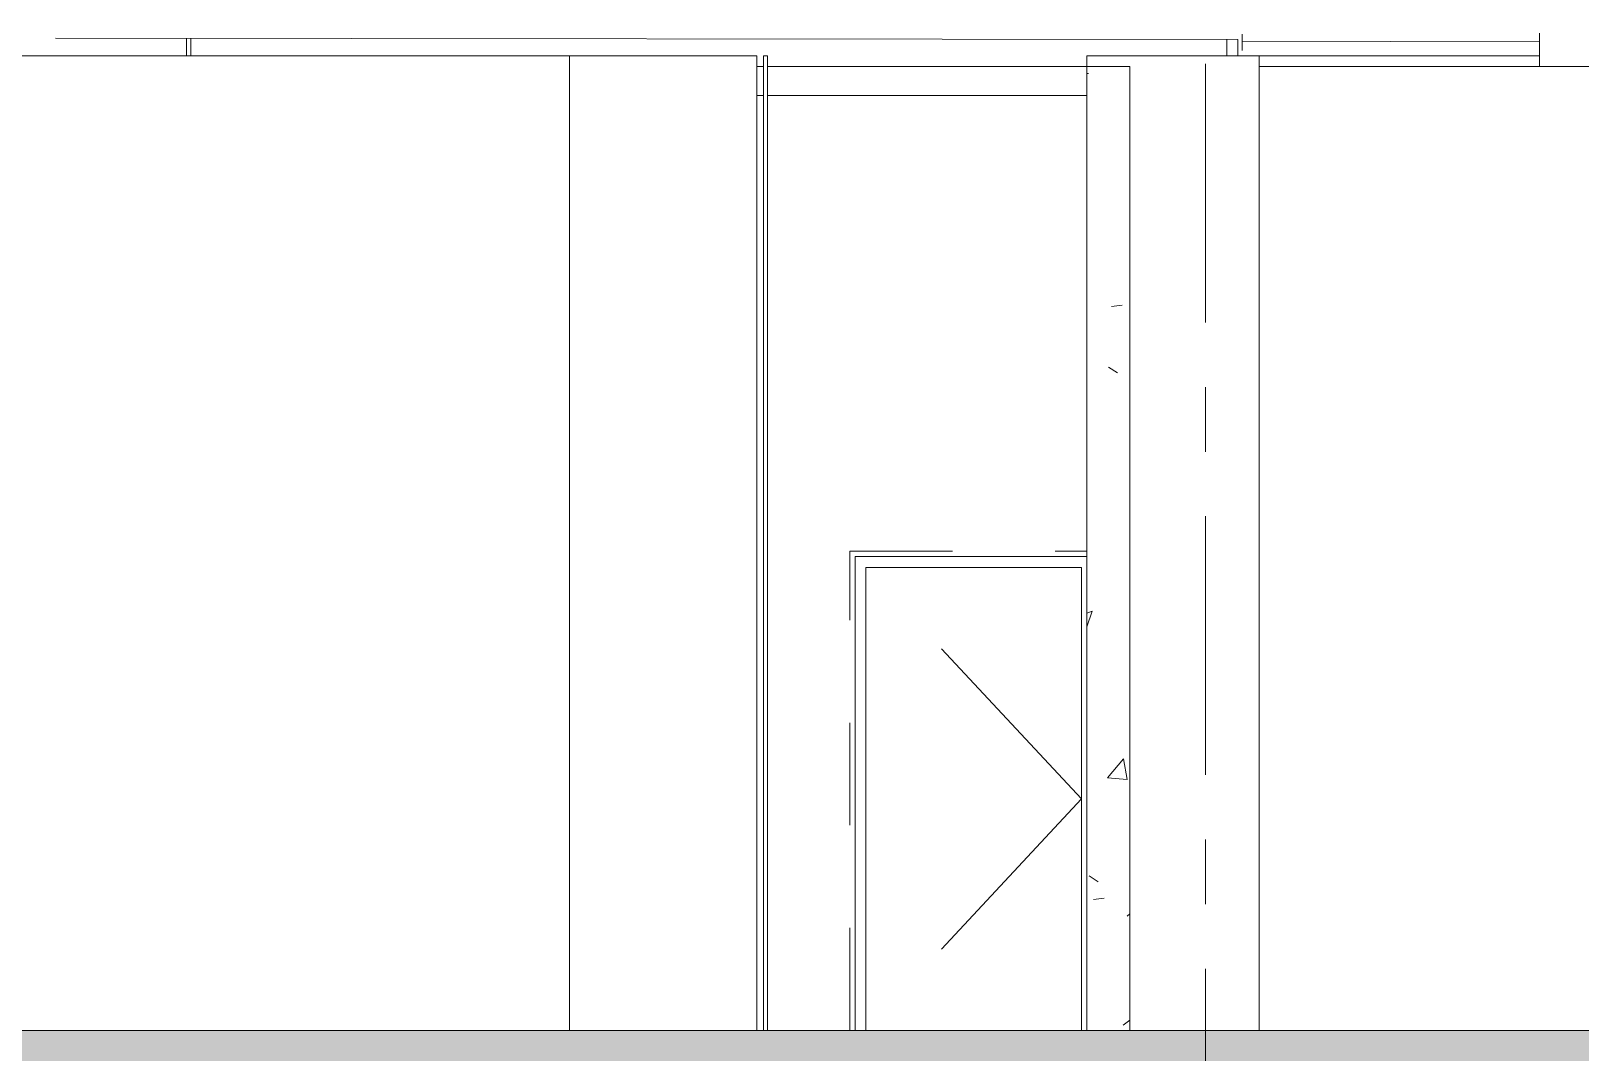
# Model space of a CAD drawing. Header units: millimetres. Extents: x -18215 to 134275, y 17919 to 48497.
# Drawn here: x 1371 to 8559, y 31940 to 36680 of the extents above; entities that cross this region are included whole.
import ezdxf

# ---------------------------------------------------------------- set-up
doc = ezdxf.new("R2010")
doc.units = ezdxf.units.MM
for name, pattern in [('Centre', [4762.5, 952.5, -714.375, 2381.25, -714.375]), ('Dash', [952.5, 476.25, -476.25]), ('IDA - Grid Line', [2100, 1200, -300, 300, -300])]:
    doc.linetypes.add(name, pattern=pattern)
for name, color, linetype, lineweight, true_color in [('A-_CLADPANL_E-1', 6, 'Continuous', 9, 0xff00ff), ('A-_DOOR----_E-1', 6, 'Continuous', 9, 0xff00ff), ('A-_DOOR----_E-2', 6, 'Centre', 9, 0xff00ff), ('A-_DOOR----_H-1', 6, 'Dash', 18, 0xff00ff), ('A-_FLOR----_E-1', 6, 'Continuous', 9, 0xff00ff), ('A-_FLORLEVL_E-1', 9, 'IDA - Grid Line', 9, 0x808080), ('A-_FLORPATT_E-1', 6, 'Continuous', 9, 0xff00ff), ('A-_WALL----_E-1', 6, 'Continuous', 9, 0xff00ff), ('A-_WALL----_H-1', 6, 'Continuous', 9, 0xff00ff), ('A-_WALLPRTN_E-1', 6, 'Continuous', 9, 0xff00ff), ('S-_ANOTGRID_E-1', 9, 'IDA - Grid Line', 9, 0x808080), ('S-_COLN----_E-1', 6, 'Continuous', 9, 0xff00ff), ('X_PART----_E-1', 6, 'Continuous', 9, 0xff00ff)]:
    doc.layers.add(name, color=color, linetype=linetype, lineweight=lineweight, true_color=true_color)

# ---------------------------------------------------------------- blocks, each defined once
blk = doc.blocks.new('System Panel - Glazed Panel-4107361-Section 113')
at = {"layer": 'A-_CLADPANL_E-1'}
for p, q in [((4770.7, 32040), (4770.7, 36565)), ((4788.7, 36565), (4770.7, 36565)), ((4788.7, 36565), (4788.7, 32040))]:
    blk.add_line(p, q, dxfattribs=at)
blk = doc.blocks.new('IDA - F - Single - Swing - 1100L X 2200H - B2-TD01-4054504-Section 113')
at = {"layer": 'A-_DOOR----_E-1'}
for p, q in [((6270.7, 34240), (5195.7, 34240)), ((5195.7, 34240), (5195.7, 32040)), ((5245.7, 34190), (5245.7, 32040)), ((6245.7, 34190), (5245.7, 34190)), ((5245.7, 32040), (5245.7, 34190)), ((5245.7, 34190), (6245.7, 34190)), ((6245.7, 32040), (6245.7, 34190)), ((6245.7, 34190), (6245.7, 32040))]:
    blk.add_line(p, q, dxfattribs=at)
at = {"layer": 'A-_DOOR----_E-2'}
for q in [(5245.7, 34190), (5245.7, 32040)]:
    blk.add_line((6245.7, 33115), q, dxfattribs=at)
at = {"layer": 'A-_DOOR----_H-1'}
for p, q in [((5170.7, 32040), (5170.7, 34265)), ((5170.7, 34265), (6270.7, 34265))]:
    blk.add_line(p, q, dxfattribs=at)

msp = doc.modelspace()

# ---------------------------------------------------------------- hatches: boundary and pattern name
at = {"layer": 'A-_FLORPATT_E-1'}
h = msp.add_hatch(dxfattribs=at)
h.set_pattern_fill('FP_1', color=256, style=0, pattern_type=2)
h.set_pattern_definition([(0, (8764.2, 31875.04), (381, 381), [47.625, -333.375]), (90, (8764.2, 31875.04), (-381, 381), [47.625, -333.375]), (135, (8811.82, 31875.04), (-381.0004, 3e-14), [67.352, -471.463]), (0, (8811.82, 32089.35), (381, 381), [47.625, -333.375]), (45, (8835.63, 32065.54), (0, 381.0004), [33.676, -505.139]), (135, (8835.63, 32065.54), (-381.0004, 3e-14), [33.676, -505.139]), (0, (8954.7, 32184.6), (381, 381), [67.352, -313.648]), (45, (8954.7, 32184.6), (0, 381.0004), [47.625, -491.19]), (135, (9022.05, 32184.6), (-381.0004, 3e-14), [47.625, -491.19]), (90, (9026.13, 31970.3), (-381, 381), [47.625, -333.375]), (45, (9026.13, 31970.29), (0, 381.0004), [33.676, -505.139]), (135, (9049.95, 31994.1), (-381.0004, 3e-14), [33.676, -505.139]), (0, (8811.82, 31970.3), (381, 381), [23.812, -319.087]), (0, (9097.57, 32065.54), (381, 381), [23.812, -319.087]), (90, (8978.5, 32113.16), (-381, 381), [23.812, -319.087]), (135, (9026.13, 31898.85), (-381.0004, 3e-14), [33.676, -505.139]), (135, (8859.45, 32160.79), (-381.0004, 3e-14), [33.676, -505.139]), (45, (8942.8, 32000.05), (0, 381.0004), [33.676, -505.139]), (90, (8895.16, 31922.66), (-381, 381), [5.953, -375.047]), (90, (8913.02, 32083.4), (-381, 381), [5.953, -375.047]), (90, (9091.6, 32148.88), (-381, 381), [5.953, -375.047]), (90, (9097.57, 31946.47), (-381, 381), [5.953, -375.047])])
h.paths.add_polyline_path([(12479.8, 31840), (21320.7, 31840), (21320.7, 32040), (-7829.3, 32040), (-7829.3, 31840), (12330.2, 31840)])
at = {"layer": 'A-_WALL----_H-1'}
h = msp.add_hatch(dxfattribs=at)
h.set_pattern_fill('FP_2', color=256, style=0, pattern_type=2)
h.set_pattern_definition([(50, (8764.2, 31875), (1093.1, -95.63), [114.3, -1257.3]), (355, (8764.2, 31875), (-211.46, 1146.34), [91.44, -1005.84]), (100.45, (8855.3, 31867.1), (881.66, 1050.7), [97.14, -1068.54]), (46.184, (8764.2, 32179.8), (1626.47, -252.26), [171.45, -1885.95]), (96.636, (8899.7, 32158.8), (1424.4, 1484.57), [145.7, -1602.8]), (351.184, (8764.2, 32179.8), (1424.43, 1484.55), [137.16, -1508.76]), (21, (8916.6, 32103.6), (909.69, -613.59), [114.3, -1257.3]), (326, (8916.6, 32103.6), (370.8, 1105.13), [91.44, -1005.84]), (71.45, (8992.4, 32052.5), (1280.5, 491.53), [97.14, -1068.54]), (37.5, (8764.2, 31875.04), (18.53, 507.33), [50.29, -943.356, 50.29, -970.79, -1009.65]), (37.5, (8764.2, 31875.04), (18.53, 507.33), [-2014.73, 50.29, -959.36]), (7.5, (8764.2, 31875.04), (400.92, 601.084), [50.29, -531.876, 50.29, -920.496, -384.81]), (7.5, (8764.2, 31875.04), (400.92, 601.084), [-1552.96, 50.29, -334.52]), (327.5, (8424.34, 31875.04), (813.545, -34.374), [50.29, -330.71, 50.29, -2715.77]), (327.5, (8424.34, 31875.04), (813.545, -34.374), [-431.29, -1138.43, 50.29, -1527.05]), (317.5, (8271.94, 31875.04), (888.78, 152.56), [50.29, -445.01, 50.29, -739.14, -1120.14]), (317.5, (8271.94, 31875.04), (888.78, 152.56), [-1284.73, 50.29, -1069.85])])
h.paths.add_polyline_path([(6470.7, 32040), (6470.7, 36515), (6270.7, 36515), (6270.7, 32040), (6345.2, 32040)])

# ---------------------------------------------------------------- linework, layer by layer
at = {"layer": 'A-_FLOR----_E-1'}
for p, q in [((6990.7, 36665.4), (6990.7, 36590)), ((8370.7, 36670.1), (8370.7, 36633)), ((1485.1, 36646.4), (6970.7, 36640)), ((8370.7, 36633), (6990.7, 36629.2)), ((21320.7, 32040), (-7829.3, 32040))]:
    msp.add_line(p, q, dxfattribs=at)
at = {"layer": 'A-_FLORLEVL_E-1'}
msp.add_line((-17765.1, 32040), (27051.4, 32040), dxfattribs=at)
at = {"layer": 'A-_WALL----_E-1'}
msp.add_line((6920.7, 36565), (6920.7, 36640.1), dxfattribs=at)
at = {"layer": 'A-_WALLPRTN_E-1'}
for p, q in [((6970.7, 36640.3), (6970.7, 36565)), ((8370.7, 36633), (8370.7, 36515)), ((4738.7, 36565), (-7679.3, 36565)), ((3870.7, 32040), (3870.7, 36565)), ((4738.7, 32040), (4738.7, 36565)), ((8370.7, 36565), (7070.7, 36565)), ((4770.7, 36515), (4738.7, 36515)), ((6470.7, 36515), (4788.7, 36515)), ((6270.7, 36515), (6270.7, 32040)), ((6470.7, 32040), (6470.7, 36515)), ((20670.7, 36515), (7070.7, 36515)), ((4770.7, 36380), (4738.7, 36380)), ((6270.7, 36380), (4788.7, 36380)), ((5195.7, 32040), (5195.7, 34240)), ((5195.7, 34240), (6270.7, 34240))]:
    msp.add_line(p, q, dxfattribs=at)
at = {"layer": 'S-_ANOTGRID_E-1'}
msp.add_line((6820.7, 20627), (6820.7, 47094), dxfattribs=at)
at = {"layer": 'S-_COLN----_E-1'}
for p, q in [((6270.7, 36565), (6270.7, 36515)), ((7070.7, 36565), (6270.7, 36565)), ((7070.7, 36565), (7070.7, 32040))]:
    msp.add_line(p, q, dxfattribs=at)
at = {"layer": 'X_PART----_E-1'}
for p, q in [((2092.7, 36565), (2092.7, 36645.7)), ((2112.7, 36565), (2112.7, 36645.7))]:
    msp.add_line(p, q, dxfattribs=at)

# ---------------------------------------------------------------- block references
at = {"layer": 'A-_CLADPANL_E-1'}
msp.add_blockref('System Panel - Glazed Panel-4107361-Section 113', (0, 0), dxfattribs=at)
at = {"layer": 'A-_DOOR----_E-1'}
msp.add_blockref('IDA - F - Single - Swing - 1100L X 2200H - B2-TD01-4054504-Section 113', (0, 0), dxfattribs=at)

doc.saveas('drawing.dxf')
